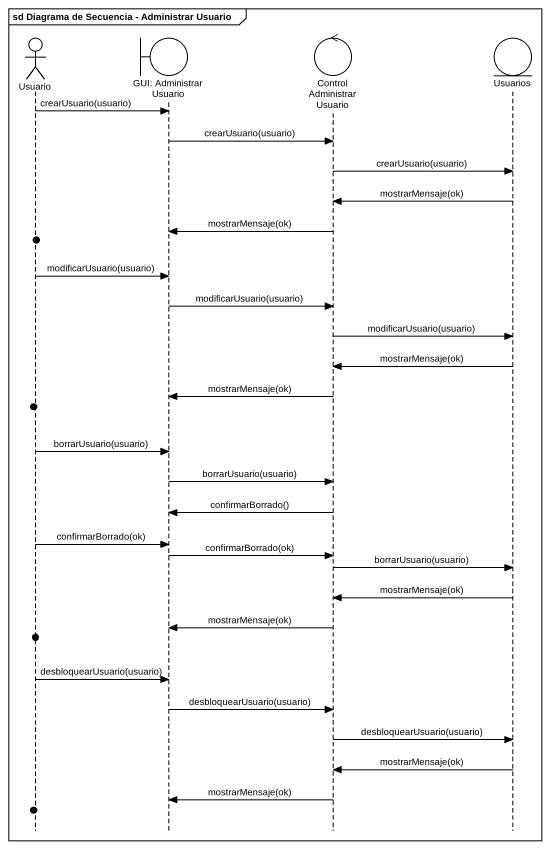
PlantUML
@startuml
mainframe sd Diagrama de Secuencia - Administrar Usuario
hide footbox
actor Usuario
boundary "GUI: Administrar Usuario" as GUI_Administrar_Usuario
control "Control Administrar Usuario" as Control_Administrar_Usuario
entity Usuarios

Usuario -> GUI_Administrar_Usuario : crearUsuario(usuario)
GUI_Administrar_Usuario -> Control_Administrar_Usuario : crearUsuario(usuario)
Control_Administrar_Usuario -> Usuarios : crearUsuario(usuario)
Usuarios -> Control_Administrar_Usuario : mostrarMensaje(ok)
Control_Administrar_Usuario -> GUI_Administrar_Usuario : mostrarMensaje(ok)
Usuario -> GUI_Administrar_Usuario : modificarUsuario(usuario)
GUI_Administrar_Usuario -> Control_Administrar_Usuario : modificarUsuario(usuario)
Control_Administrar_Usuario -> Usuarios : modificarUsuario(usuario)
Usuarios -> Control_Administrar_Usuario : mostrarMensaje(ok)
Control_Administrar_Usuario -> GUI_Administrar_Usuario : mostrarMensaje(ok)
Usuario -> GUI_Administrar_Usuario : borrarUsuario(usuario)
GUI_Administrar_Usuario -> Control_Administrar_Usuario : borrarUsuario(usuario)
Control_Administrar_Usuario -> GUI_Administrar_Usuario : confirmarBorrado()
Usuario -> GUI_Administrar_Usuario : confirmarBorrado(ok)
GUI_Administrar_Usuario -> Control_Administrar_Usuario : confirmarBorrado(ok)
Control_Administrar_Usuario -> Usuarios : borrarUsuario(usuario)
Usuarios -> Control_Administrar_Usuario : mostrarMensaje(ok)
Control_Administrar_Usuario -> GUI_Administrar_Usuario : mostrarMensaje(ok)
Usuario -> GUI_Administrar_Usuario : desbloquearUsuario(usuario)
GUI_Administrar_Usuario -> Control_Administrar_Usuario : desbloquearUsuario(usuario)
Control_Administrar_Usuario -> Usuarios : desbloquearUsuario(usuario)
Usuarios -> Control_Administrar_Usuario : mostrarMensaje(ok)
Control_Administrar_Usuario -> GUI_Administrar_Usuario : mostrarMensaje(ok)
@enduml
